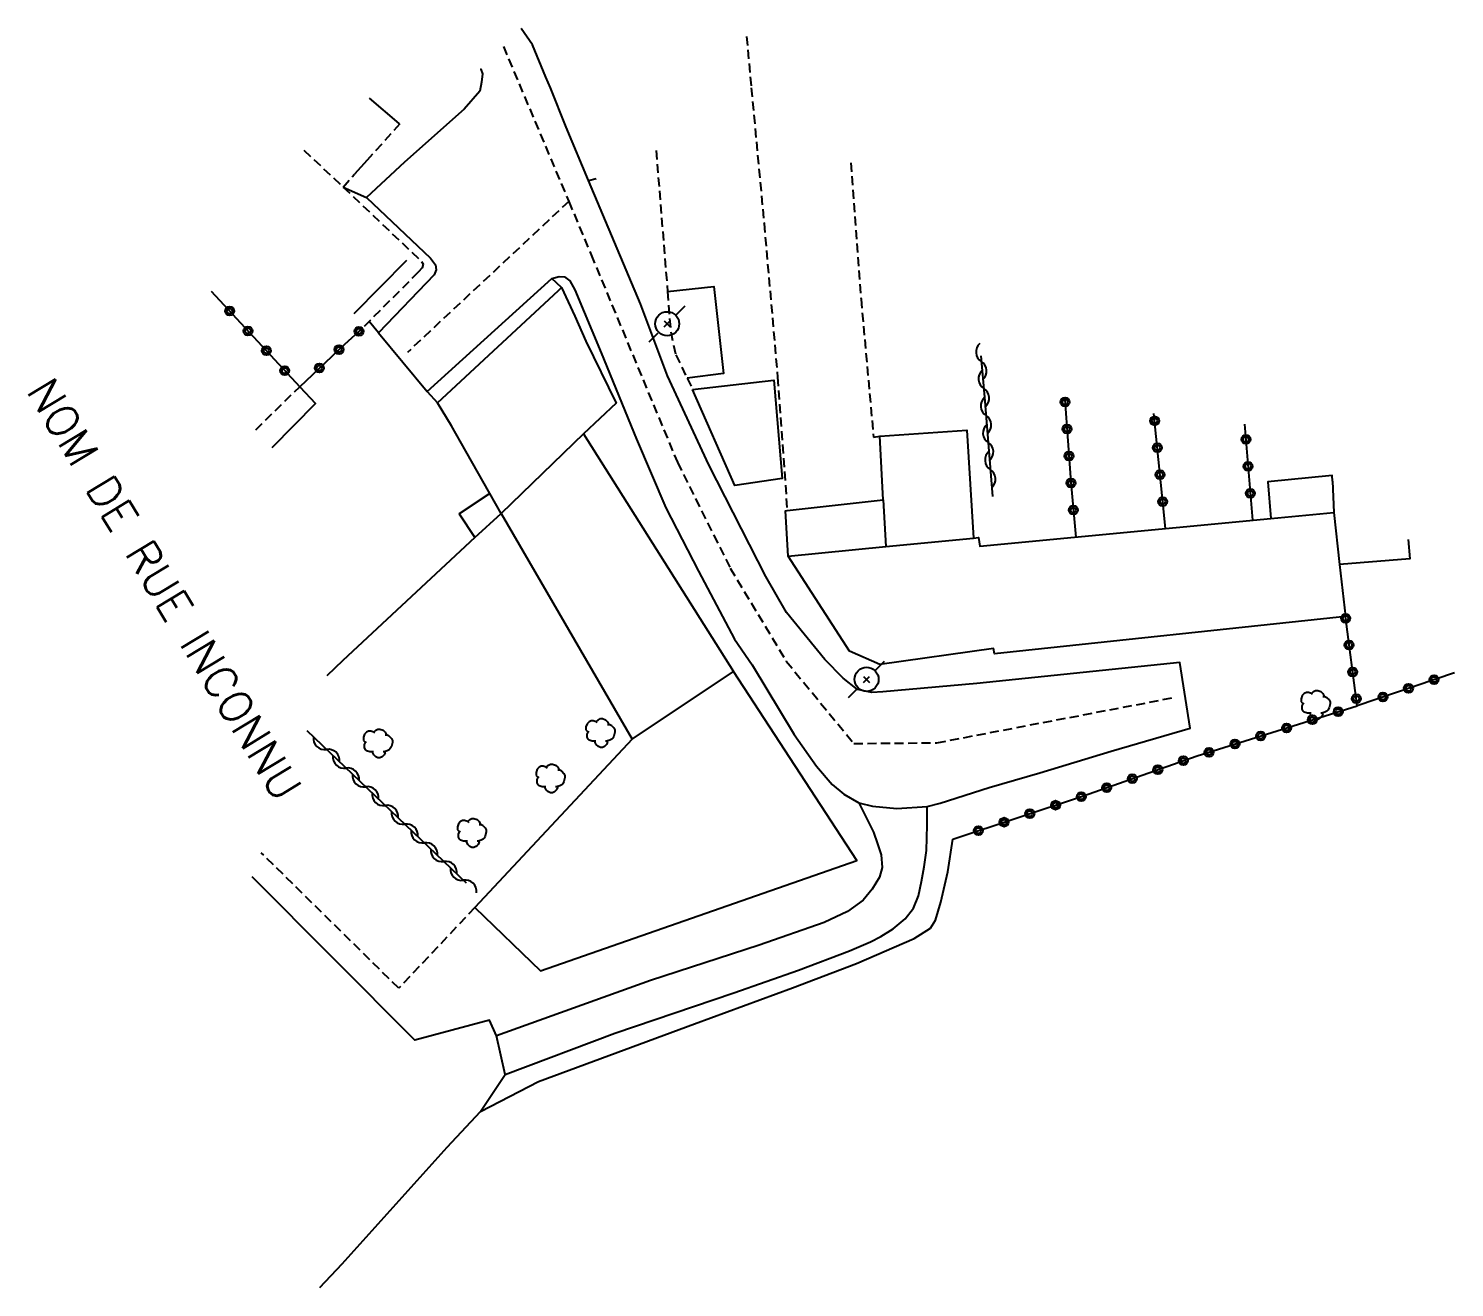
# Model space of a CAD drawing. Header units: millimetres. Extents: x 161000 to 161996, y 121112 to 122000.
# Drawn here: x 161917.3 to 161996.3, y 121604.5 to 121674.3 of the extents above; entities that cross this region are included whole.
import ezdxf
from ezdxf.enums import TextEntityAlignment as Align

# ---------------------------------------------------------------- set-up
doc = ezdxf.new("R2010")
doc.units = ezdxf.units.MM
doc.linetypes.add('DASHED', pattern=[0.75, 0.5, -0.25])
doc.layers.get('0').update_dxf_attribs({"linetype": 'CONTINUOUS'})
for name, color, linetype in [('W0001', 6, 'DASHED'), ('W0008', 7, 'CONTINUOUS'), ('W0014', 7, 'CONTINUOUS'), ('W0017', 7, 'CONTINUOUS'), ('W0071', 7, 'CONTINUOUS'), ('W0101', 7, 'CONTINUOUS'), ('W0104', 1, 'CONTINUOUS'), ('W0112', 1, 'DASHED'), ('W0300', 7, 'CONTINUOUS'), ('W0303', 7, 'CONTINUOUS'), ('W0310', 3, 'CONTINUOUS'), ('W0323', 7, 'CONTINUOUS'), ('W0330', 7, 'CONTINUOUS'), ('W0473', 7, 'CONTINUOUS'), ('W0989', 7, 'CONTINUOUS')]:
    doc.layers.add(name, color=color, linetype=linetype)
doc.styles.get("Standard").update_dxf_attribs({"font": 'romans.shx', "width": 0.85})

# ---------------------------------------------------------------- blocks, each defined once
blk = doc.blocks.new('T300')
for p, q in [((-0.171, 0.743), (-0.057, 0.8)), ((-0.057, 0.8), (0.057, 0.8)), ((0.057, 0.8), (0.229, 0.743)), ((-0.8, 0.514), (-0.857, 0.343)), ((-0.857, 0.343), (-0.857, 0.171)), ((-0.857, 0.171), (-0.743, 0.057)), ((-0.686, 0.629), (-0.8, 0.514)), ((-0.8, -0.057), (-0.743, 0.057)), ((-0.743, 0.057), (-0.686, 0.114)), ((-0.571, 0.686), (-0.686, 0.629)), ((-0.457, 0.686), (-0.571, 0.686)), ((-0.286, 0.629), (-0.457, 0.686)), ((-0.286, 0.629), (-0.171, 0.743)), ((-0.229, 0.571), (-0.286, 0.629)), ((0.229, 0.743), (0.343, 0.629)), ((0.343, 0.629), (0.4, 0.514)), ((0.457, 0.457), (0.343, 0.457)), ((0.4, 0.514), (0.4, 0.457)), ((0.571, 0.4), (0.457, 0.457)), ((0.571, 0.4), (0.686, 0.286)), ((0.686, 0.286), (0.743, 0.171)), ((0.743, 0.057), (0.686, -0.171)), ((0.743, 0.171), (0.743, 0.057)), ((-0.8, -0.171), (-0.8, -0.057)), ((-0.8, -0.229), (-0.8, -0.171)), ((-0.743, -0.343), (-0.8, -0.229)), ((-0.686, -0.4), (-0.743, -0.343)), ((-0.514, -0.457), (-0.686, -0.4)), ((-0.4, -0.457), (-0.514, -0.457)), ((-0.4, -0.457), (-0.343, -0.457)), ((-0.343, -0.457), (-0.343, -0.4)), ((-0.343, -0.514), (-0.343, -0.457)), ((-0.286, -0.629), (-0.343, -0.514)), ((-0.171, -0.743), (-0.286, -0.629)), ((-0.057, -0.8), (-0.171, -0.743)), ((0.171, -0.743), (0.057, -0.8)), ((0.229, -0.686), (0.171, -0.743)), ((0.286, -0.457), (0.229, -0.457)), ((0.286, -0.629), (0.229, -0.686)), ((0.457, -0.4), (0.286, -0.457)), ((0.343, -0.514), (0.286, -0.629)), ((0.343, -0.514), (0.343, -0.457)), ((0.571, -0.343), (0.457, -0.4)), ((0.629, -0.286), (0.571, -0.343)), ((0.686, -0.171), (0.629, -0.286)), ((0.057, -0.8), (-0.057, -0.8))]:
    blk.add_line(p, q)
blk = doc.blocks.new('T473')
for p, q in [((0.500001, 0.500001), (1.000002, 1.000002)), ((-0.166667, 0.166667), (0.166667, -0.166667)), ((-0.166667, -0.166667), (0.166667, 0.166667)), ((-1.000002, -1.000002), (-0.500001, -0.500001))]:
    blk.add_line(p, q)
blk.add_ellipse((0, 0), major_axis=(0.471405, 0.471405), ratio=1, start_param=5.497787144, end_param=11.780972451)
blk = doc.blocks.new('t323o')
at = {"color": 0, "linetype": 'Continuous'}
for radius in [0.25, 0.15]:
    blk.add_circle((0, 0), radius, dxfattribs=at)
blk = doc.blocks.new('t310o')
at = {"color": 0, "linetype": 'Continuous'}
for centre, start, end in [((-0.5, 0.375), 216.8699, 323.1304), ((0.5, -0.375), 36.8699, 143.1303)]:
    blk.add_arc(centre, 0.625, start, end, dxfattribs=at)

msp = doc.modelspace()

# ---------------------------------------------------------------- linework, layer by layer
at = {"layer": 'W0001'}
for points in [[(161943.638, 121673.297), (161947.264, 121664.708)], [(161947.264, 121664.708), (161938.319, 121656.336)], [(161947.264, 121664.708), (161948.505, 121661.745), (161953.281, 121650.249), (161956.212, 121644.379), (161959.316, 121639.221), (161963.065, 121634.662), (161967.666, 121634.704), (161980.926, 121637.236)]]:
    msp.add_lwpolyline(points, dxfattribs=at)
at = {"layer": 'W0008'}
for points in [[(161946.329, 121660.445), (161946.737, 121660.551), (161947.018, 121660.529), (161947.324, 121660.317), (161947.591, 121659.811), (161949.062, 121656.31), (161951.016, 121651.525), (161952.642, 121647.729), (161954.444, 121644.223), (161956.447, 121640.446), (161957.429, 121639.029), (161959.76, 121635.168), (161960.989, 121633.399), (161961.85, 121632.386), (161962.506, 121631.853), (161963.338, 121631.37), (161964.089, 121631.195), (161965.439, 121631.068), (161967.117, 121631.163), (161967.844, 121631.36), (161970.551, 121632.217), (161973.366, 121633.041), (161977.324, 121634.232), (161981.699, 121635.521), (161981.116, 121639.159), (161975.763, 121638.59), (161969.871, 121637.983), (161964.674, 121637.523), (161964.05, 121637.482), (161963.26, 121637.657), (161962.477, 121638.282), (161961.449, 121639.31), (161959.32, 121641.93), (161958.186, 121643.924), (161955.018, 121650.117), (161952.742, 121655.039), (161951.235, 121659.025), (161948.365, 121665.875)], [(161936.048, 121664.928), (161939.605, 121661.564), (161939.886, 121661.195), (161939.918, 121660.927), (161939.802, 121660.644), (161936.727, 121657.431), (161939.421, 121654.179)]]:
    msp.add_lwpolyline(points, dxfattribs=at)
at = {"layer": 'W0014'}
for points in [[(161946.246, 121671), (161946, 121671.606), (161945.251, 121673.396), (161944.634, 121674.294)], [(161942.392, 121672.049), (161942.392, 121672.049), (161942.392, 121672.049), (161942.392, 121672.049), (161942.479, 121671.779), (161942.421, 121671.318)], [(161942.421, 121671.318), (161942.335, 121670.83), (161941.472, 121669.83), (161938.168, 121666.885), (161936.048, 121664.928)], [(161948.365, 121665.875), (161947.127, 121668.827), (161946.246, 121671)], [(161936.094, 121666.995), (161935.397, 121666.22)], [(161948.365, 121665.875), (161948.778, 121665.987)], [(161934.767, 121665.508), (161936.048, 121664.928)], [(161939.421, 121654.179), (161946.329, 121660.445)], [(161946.858, 121659.935), (161946.329, 121660.445)], [(161939.421, 121654.179), (161939.981, 121653.545)]]:
    msp.add_lwpolyline(points, dxfattribs=at)
at = {"layer": 'W0017'}
for points in [[(161932.352, 121654.439), (161933.235, 121653.504), (161930.81, 121651.051)], [(161942.06, 121646.077), (161934.738, 121639.273), (161933.849, 121638.419)]]:
    msp.add_lwpolyline(points, dxfattribs=at)
at = {"layer": 'W0071'}
for points in [[(161963.338, 121631.37), (161964.146, 121629.741), (161964.38, 121629.107), (161964.57, 121628.489), (161964.634, 121627.79), (161964.475, 121627.256), (161964.076, 121626.581), (161963.574, 121625.982), (161962.712, 121625.36), (161961.419, 121624.744), (161957.816, 121623.493), (161951.801, 121621.53), (161943.264, 121618.463)], [(161943.731, 121616.316), (161949.809, 121618.608), (161956.401, 121620.847), (161959.989, 121622.093), (161962.821, 121623.164), (161963.992, 121623.674), (161964.558, 121623.959), (161965.238, 121624.389), (161965.896, 121624.944), (161966.362, 121625.528), (161966.639, 121626.222), (161966.814, 121627.013), (161966.966, 121627.828), (161967.081, 121628.724), (161967.131, 121630.136), (161967.117, 121631.163)]]:
    msp.add_lwpolyline(points, dxfattribs=at)
at = {"layer": 'W0101'}
msp.add_lwpolyline([(161937.862, 121669.038), (161936.212, 121670.436)], dxfattribs=at)
at = {"layer": 'W0104'}
for points in [[(161942.896, 121648.518), (161941.565, 121650.871), (161940.76, 121652.273), (161939.981, 121653.545), (161946.687, 121659.777), (161946.855, 121659.933), (161947.599, 121658.358), (161948.211, 121656.967), (161949.887, 121653.534), (161948.077, 121651.819)], [(161952.739, 121659.709), (161955.295, 121659.995), (161955.84, 121655.18), (161953.822, 121654.912)], [(161948.077, 121651.819), (161943.521, 121647.416)], [(161948.077, 121651.819), (161956.4, 121638.653)], [(161964.677, 121648.164), (161964.506, 121651.702), (161969.314, 121652.024), (161969.692, 121646.049)], [(161989.582, 121649.212), (161989.568, 121649.513), (161986.001, 121649.17), (161986.16, 121647.13)], [(161942.896, 121648.518), (161941.193, 121647.393), (161942.06, 121646.077), (161943.521, 121647.416)], [(161943.521, 121647.416), (161942.896, 121648.518)], [(161989.582, 121649.212), (161989.66, 121647.461)], [(161959.43, 121645.052), (161959.264, 121647.557), (161959.367, 121647.569), (161964.677, 121648.164)], [(161964.677, 121648.164), (161964.841, 121645.58)], [(161943.521, 121647.416), (161950.784, 121634.905)], [(161969.692, 121646.049), (161969.974, 121646.086), (161970.035, 121645.605), (161986.16, 121647.13)], [(161986.16, 121647.13), (161989.66, 121647.461)], [(161989.66, 121647.461), (161989.978, 121644.576)], [(161959.43, 121645.052), (161964.841, 121645.58)], [(161964.841, 121645.58), (161969.692, 121646.049)], [(161993.775, 121645.967), (161993.861, 121644.895), (161989.978, 121644.576)], [(161989.978, 121644.576), (161990.296, 121641.701), (161970.857, 121639.627), (161970.802, 121639.93), (161964.506, 121639.037), (161962.812, 121639.772), (161959.43, 121645.052)], [(161950.784, 121634.905), (161942.059, 121625.568), (161945.694, 121622.055), (161963.217, 121628.181), (161956.4, 121638.653)], [(161950.784, 121634.905), (161956.4, 121638.653)]]:
    msp.add_lwpolyline(points, dxfattribs=at)
msp.add_lwpolyline([(161954.125, 121654.283), (161958.62, 121654.808), (161959.094, 121649.347), (161956.458, 121648.964)], close=True, dxfattribs=at)
at = {"layer": 'W0112'}
for points in [[(161957.112, 121673.853), (161957.379, 121671)], [(161957.379, 121671), (161958.084, 121663.481), (161958.838, 121654.972), (161959.367, 121647.569)], [(161937.896, 121669.009), (161936.094, 121666.995)], [(161932.585, 121667.548), (161934.767, 121665.508), (161939.095, 121661.388), (161939.192, 121661.239), (161939.14, 121661.023), (161938.926, 121660.784), (161935.825, 121657.686)], [(161952.101, 121667.531), (161952.739, 121659.709), (161952.91, 121657.48), (161953.191, 121656.206), (161953.822, 121654.912), (161954.125, 121654.283)], [(161962.901, 121666.857), (161963.458, 121659.289), (161964.153, 121651.645)], [(161934.767, 121665.508), (161935.397, 121666.22)], [(161929.92, 121652.056), (161932.352, 121654.439)], [(161964.153, 121651.645), (161964.506, 121651.702)], [(161937.838, 121621.093), (161930.214, 121628.612)], [(161942.059, 121625.568), (161937.838, 121621.093)]]:
    msp.add_lwpolyline(points, dxfattribs=at)
at = {"layer": 'W0303'}
msp.add_lwpolyline([(161935.376, 121658.489), (161938.298, 121661.461)], dxfattribs=at)
at = {"layer": 'W0310'}
for points in [[(161970.097, 121656.145), (161970.305, 121653.859), (161970.739, 121648.36)], [(161932.75, 121635.375), (161941.582, 121626.935)]]:
    msp.add_lwpolyline(points, dxfattribs=at)
at = {"layer": 'W0323'}
for points in [[(161927.448, 121659.731), (161932.352, 121654.439)], [(161936.727, 121657.431), (161936.195, 121658.055)], [(161932.352, 121654.439), (161934.853, 121656.805), (161935.825, 121657.686)], [(161974.756, 121653.737), (161975.092, 121649.142), (161975.356, 121646.108)], [(161980.327, 121646.578), (161979.689, 121652.948)], [(161984.714, 121652.356), (161985.159, 121647.035)], [(161968.54, 121629.361), (161975.723, 121631.736), (161982.077, 121633.971), (161990.956, 121636.756), (161990.296, 121641.701)], [(161996.344, 121638.588), (161990.956, 121636.756)]]:
    msp.add_lwpolyline(points, dxfattribs=at)
at = {"layer": 'W0330'}
for points in [[(161942.373, 121614.265), (161945.592, 121615.932), (161954.232, 121619.134), (161959.67, 121621.129), (161963.202, 121622.476), (161966.408, 121623.852), (161967.304, 121624.419), (161967.583, 121624.866), (161967.883, 121625.86), (161968.263, 121627.554), (161968.54, 121629.361)], [(161933.471, 121604.511), (161934.715, 121605.821), (161940.523, 121612.287), (161942.373, 121614.265), (161943.731, 121616.316), (161943.264, 121618.463), (161942.871, 121619.325), (161938.735, 121618.218), (161929.716, 121627.268)]]:
    msp.add_lwpolyline(points, dxfattribs=at)

# ---------------------------------------------------------------- block references
at = {"layer": 'W0300'}
for p in [(161988.706, 121636.802), (161949.074, 121635.241), (161936.745, 121634.663), (161946.305, 121632.721), (161941.949, 121629.702)]:
    msp.add_blockref('T300', p, dxfattribs=at)
at = {"layer": 'W0310'}
for p, rotation in [((161970.125, 121655.835), 275.192431216678), ((161970.261, 121654.341), 275.192431216678), ((161970.385, 121652.846), 274.5126259856875), ((161970.503, 121651.351), 274.5126259856875), ((161970.621, 121649.855), 274.5126259856875), ((161933.834, 121634.339), 316.3001441887995), ((161934.919, 121633.302), 316.3001441887995), ((161936.003, 121632.266), 316.3001441887995), ((161937.088, 121631.23), 316.3001441887995), ((161938.172, 121630.193), 316.3001441887995), ((161939.257, 121629.157), 316.3001441887995), ((161940.341, 121628.121), 316.3001441887995), ((161941.426, 121627.084), 316.3001441887995)]:
    msp.add_blockref('t310o', p, dxfattribs=dict(at, rotation=rotation))
at = {"layer": 'W0323'}
for p, rotation in [((161928.468, 121658.63), 312.8222900972376), ((161929.487, 121657.53), 312.8222900972376), ((161935.636, 121657.515), 42.18848869941452), ((161930.507, 121656.43), 312.8222900972376), ((161934.531, 121656.501), 43.41114702466025), ((161931.527, 121655.33), 312.8222900972376), ((161933.442, 121655.47), 43.41114702466025), ((161974.767, 121653.585), 274.1829888885474), ((161979.729, 121652.548), 95.72190799555257), ((161974.876, 121652.089), 274.1829888885474), ((161984.784, 121651.519), 274.7778169428553), ((161974.986, 121650.593), 274.1829888885474), ((161979.878, 121651.056), 95.72190799555257), ((161984.909, 121650.025), 274.7778169428553), ((161975.096, 121649.097), 274.9730003371324), ((161980.028, 121649.563), 95.72190799555257), ((161985.034, 121648.53), 274.7778169428553), ((161975.226, 121647.602), 274.9730003371324), ((161980.177, 121648.071), 95.72190799555257), ((161990.309, 121641.606), 97.6022327161506), ((161990.507, 121640.12), 97.6022327161506), ((161990.706, 121638.633), 97.6022327161506), ((161995.216, 121638.205), 198.7787647504625), ((161990.904, 121637.146), 97.6022327161506), ((161992.376, 121637.239), 198.7787647504625), ((161993.796, 121637.722), 198.7787647504625), ((161989.9, 121636.425), 17.41463019228929), ((161987.038, 121635.527), 17.41463019228929), ((161988.469, 121635.976), 17.41463019228929), ((161985.606, 121635.078), 17.41463019228929), ((161982.744, 121634.18), 17.41463019228929), ((161984.175, 121634.629), 17.41463019228929), ((161979.906, 121633.207), 19.37916622477874), ((161981.321, 121633.705), 19.37916622477874), ((161978.491, 121632.71), 19.37916622477874), ((161975.661, 121631.715), 18.29604442981631), ((161977.076, 121632.212), 19.37916622477874), ((161972.813, 121630.774), 18.29604442981631), ((161974.237, 121631.245), 18.29604442981631), ((161971.388, 121630.303), 18.29604442981631), ((161969.964, 121629.832), 18.29604442981631)]:
    msp.add_blockref('t323o', p, dxfattribs=dict(at, rotation=rotation))
at = {"layer": 'W0473'}
for p in [(161952.717, 121657.931), (161963.767, 121638.219)]:
    msp.add_blockref('T473', p, dxfattribs=at)

# ---------------------------------------------------------------- texts
at = {"layer": 'W0989'}
msp.add_text('NOM DE RUE INCONNU', height=1.75, rotation=301.25829, dxfattribs=at).set_placement((161917.918, 121654.659), align=Align.MIDDLE_LEFT)

doc.saveas('drawing.dxf')
